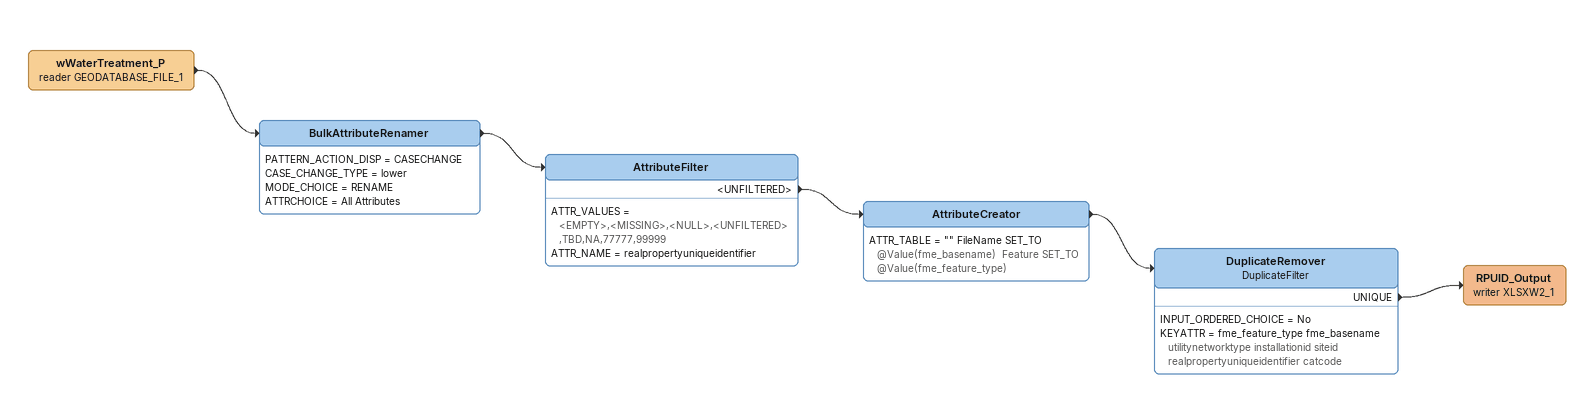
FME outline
wWaterTreatment_P (reader GEODATABASE_FILE_1)
    -> BulkAttributeRenamer
BulkAttributeRenamer
    PATTERN_ACTION_DISP = CASECHANGE
    CASE_CHANGE_TYPE = lower
    MODE_CHOICE = RENAME
    ATTRCHOICE = All Attributes
    -> AttributeFilter
AttributeFilter
    ATTR_VALUES = <EMPTY>,<MISSING>,<NULL>,<UNFILTERED>,TBD,NA,77777,99999
    ATTR_NAME = realpropertyuniqueidentifier
    <UNFILTERED> -> AttributeCreator
AttributeCreator
    ATTR_TABLE = "" FileName SET_TO @Value(fme_basename)  Feature SET_TO @Value(fme_feature_type)
    -> DuplicateRemover
DuplicateRemover: DuplicateFilter
    INPUT_ORDERED_CHOICE = No
    KEYATTR = fme_feature_type fme_basename utilitynetworktype installationid siteid realpropertyuniqueidentifier catcode
    UNIQUE -> RPUID_Output (writer XLSXW2_1)
RPUID_Output (writer XLSXW2_1)
